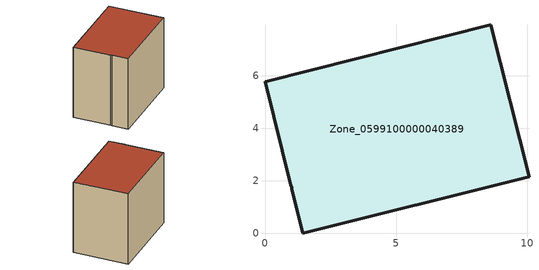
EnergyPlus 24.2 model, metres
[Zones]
Zone_0599100000040389
 floor ground (C_G): 1.02,1.75 0.99,1.83 0,5.78 8.62,7.94 10.07,2.15 1.44,0 1.02,1.69 z0
 wall outside (C_F): 1.44,0 10.07,2.15 8.62,7.94 0,5.78 0.99,1.83 1.02,1.75 1.02,1.69 1.44,0 z0:8.09
 roof outside (C_R): 0.99,1.83 1.02,1.75 1.02,1.69 1.44,0 10.07,2.15 8.62,7.94 0,5.78 z8.09
[BUILDING]
Pand.0599100000040389: North Axis=0; Terrain=City; Loads Convergence Tolerance Value=0.04; Temperature Convergence Tolerance Value=0.4; Solar Distribution=FullExterior; Maximum Number of Warmup Days=25; Minimum Number of Warmup Days=1
[Site:Location]
Rotterdam.The.Hague.AP_ZH_NLD Design_Conditions: Latitude=51.96; Longitude=4.45; Time Zone=1; Elevation=-4.5
[SITE:GROUNDTEMPERATURE:BUILDINGSURFACE]
18, 18, 18, 18, 18, 18, 18, 18, 18, 18, 18, 18
[MATERIAL] Thermal Absorptance=0.9; Solar Absorptance=0.7; Visible Absorptance=0.7
Name | Roughness | Thickness | Conductivity | Density | Specific Heat
G.TI.1965-1974 | MediumSmooth | 0.15 | 0.882353 | 540 | 1210
F.TI.1965-1974 | Rough | 0.3 | 0.697674 | 1920 | 840
R.TI.1965-1974 | MediumRough | 0.2 | 0.232558 | 1500 | 1000
[CONSTRUCTION]
C_G: G.TI.1965-1974
C_F: F.TI.1965-1974
C_R: R.TI.1965-1974
[ZONE]
Zone_0599100000040389: Type=1; Multiplier=1; Ceiling Height=Autocalculate; Volume=Autocalculate; Floor Area=autocalculate; Part of Total Floor Area=Yes
[ZONEINFILTRATION:DESIGNFLOWRATE]
Infil_Zone_0599100000040389: Zone or ZoneList or Space or SpaceList=Zone_0599100000040389; Schedule=AlwaysOn; Design Flow Rate Calculation Method=Flow/Area; Flow Rate per Floor Area=0.003; Constant Term Coefficient=1; Temperature Term Coefficient=0; Velocity Term Coefficient=0; Velocity Squared Term Coefficient=0
[HVACTEMPLATE:ZONE:IDEALLOADSAIRSYSTEM]
Zone_0599100000040389: Maximum Heating Supply Air Temperature=50; Minimum Cooling Supply Air Temperature=13; Maximum Heating Supply Air Humidity Ratio=0.0156; Minimum Cooling Supply Air Humidity Ratio=0.0077; Heating Limit=NoLimit; Cooling Limit=NoLimit; Dehumidification Control Type=ConstantSensibleHeatRatio; Cooling Sensible Heat Ratio=0.7; Dehumidification Setpoint=60; Humidification Control Type=None; Humidification Setpoint=30; Outdoor Air Method=None; Outdoor Air Flow Rate per Person=0.00944; Outdoor Air Flow Rate per Zone Floor Area=0; Outdoor Air Flow Rate per Zone=0; Demand Controlled Ventilation Type=None; Outdoor Air Economizer Type=NoEconomizer; Heat Recovery Type=None; Sensible Heat Recovery Effectiveness=0.7; Latent Heat Recovery Effectiveness=0.65
[ZONECONTROL:THERMOSTAT]
ThermostatControl_Zone_0599100000040389: Zone or ZoneList=Zone_0599100000040389; Control Type Schedule=DualSetpointControlType; Control 1=Thermostat_Zone_0599100000040389; Temperature Difference Between Cutout And Setpoint=0
[THERMOSTATSETPOINT:DUALSETPOINT]
Thermostat_Zone_0599100000040389: Heating Setpoint Temperature Schedule=HeatingSetpoint_Zone_0599100000040389; Cooling Setpoint Temperature Schedule=CoolingSetpoint_Zone_0599100000040389
[SCHEDULE:COMPACT]
HeatingSetpoint_Zone_0599100000040389: Through: 12/31, For: AllDays, Until: 24:00, 21
CoolingSetpoint_Zone_0599100000040389: Through: 12/31, For: AllDays, Until: 24:00, 24
DualSetpointControlType: Through: 12/31, For: AllDays, Until: 24:00, 4
AlwaysOn: Through: 12/31, For: AllDays, Until: 24:00, 1
